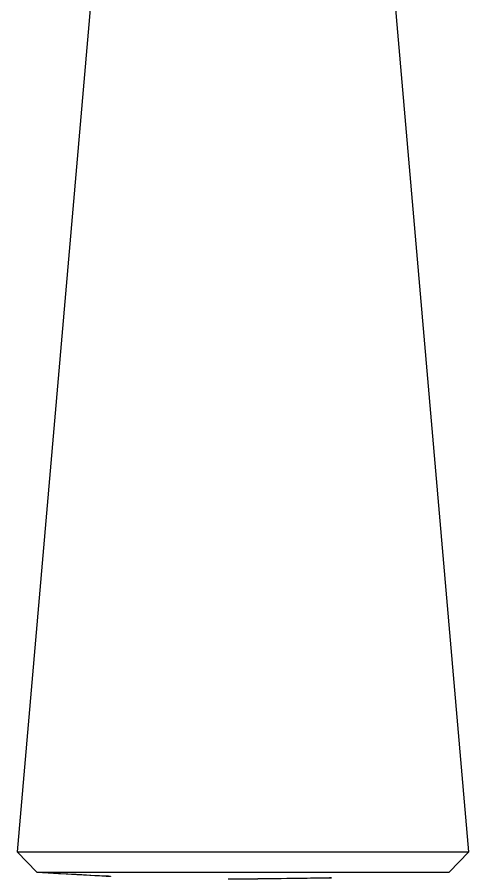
# Model space of a CAD drawing. Extents: x 16296677672 to 16296678106, y -37409616503 to -37409616185.
# Drawn here: x 16296677921.54 to 16296677932.67, y -37409616310.65 to -37409616289.39 of the extents above; entities that cross this region are included whole.
import ezdxf

# ---------------------------------------------------------------- set-up
doc = ezdxf.new("R2010")
doc.units = 0
doc.header["$LTSCALE"] = 10
doc.header["$MEASUREMENT"] = 0
doc.layers.add('DWG', color=7, linetype='CONTINUOUS')

msp = doc.modelspace()

# ---------------------------------------------------------------- linework, layer by layer
at = {"layer": 'DWG', "color": 0}
for p, q in [((16296677923.506241, -37409616287.275261), (16296677921.541571, -37409616309.982903)), ((16296677932.671289, -37409616309.982903), (16296677930.706591, -37409616287.275017)), ((16296677921.541571, -37409616309.982903), (16296677922.02552, -37409616310.487671)), ((16296677921.541571, -37409616309.982903), (16296677932.671289, -37409616309.982903)), ((16296677932.18734, -37409616310.487671), (16296677932.671289, -37409616309.982903)), ((16296677922.02552, -37409616310.487671), (16296677932.18734, -37409616310.487671)), ((16296677926.74469, -37409616310.649033), (16296677927.46817, -37409616310.649033))]:
    msp.add_line(p, q, dxfattribs=at)
for centre, start, end in [((16296677926.74469, -37409616241.561043), 266.08331038, 270), ((16296677927.46817, -37409616241.561043), 270, 273.91668962)]:
    msp.add_arc(centre, 69.088, start, end, dxfattribs=at)

doc.saveas('drawing.dxf')
